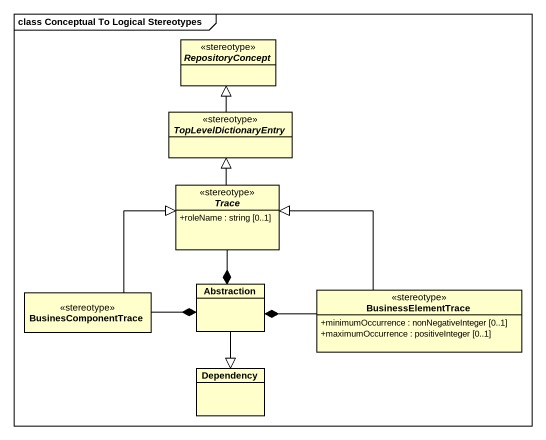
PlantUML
@startuml
mainframe class Conceptual To Logical Stereotypes
hide circle
hide empty members
skinparam classAttributeIconSize 0
abstract class RepositoryConcept <<stereotype>>
abstract class TopLevelDictionaryEntry <<stereotype>>
abstract class Trace <<stereotype>> {
  +roleName : string [0..1]
}
class Abstraction
class BusinesComponentTrace <<stereotype>>
class BusinessElementTrace <<stereotype>> {
  +minimumOccurrence : nonNegativeInteger [0..1]
  +maximumOccurrence : positiveInteger [0..1]
}
class Dependency
TopLevelDictionaryEntry -up-|> RepositoryConcept
Trace -up-|> TopLevelDictionaryEntry
Trace --* Abstraction
Abstraction --|> Dependency
BusinesComponentTrace -up-|> Trace
BusinesComponentTrace -right-* Abstraction
BusinessElementTrace -left-|> Trace
BusinessElementTrace -left-* Abstraction
@enduml
